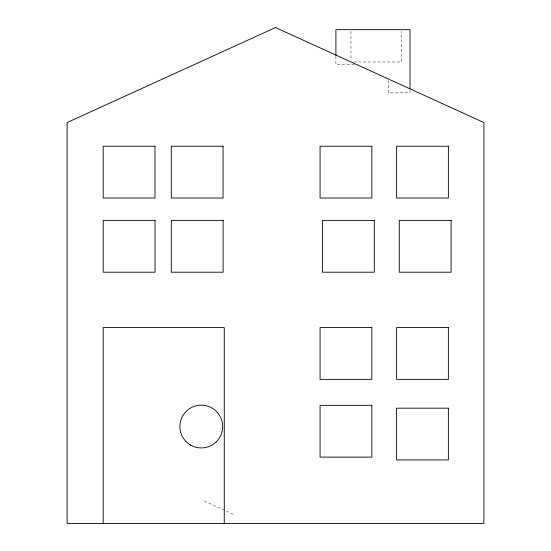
<?xml version="1.0" encoding="UTF-8"?>
<svg xmlns="http://www.w3.org/2000/svg" width="551" height="551" viewBox="0 0 551 551"><rect width="100%" height="100%" fill="white"/><g stroke="black" fill="none" stroke-linecap="round" stroke-linejoin="round"><path stroke-width="0.41" stroke-dasharray="2.75 2.07" d="M353.535 61.974L401.348 61.974L401.348 31.379M354.403 64.667L335.903 64.667L335.903 56.133M204.393 501.107L234.506 514.834M410.02 90.274L410.02 92.837L388.524 92.837L388.524 80.797M350.973 31.379L350.973 60.273"/><path stroke-width="0.83" d="M410.02 88.566L410.02 29.685L335.903 29.685L335.903 55.279M224.264 523.45L224.264 327.583L103.209 327.583L103.209 523.45M275.5 27.55L67.098 122.556L67.098 523.45L483.902 523.45L483.902 122.556L275.5 27.55M154.989 146.249L103.209 146.249L103.209 198.029L154.989 198.029L154.989 146.249M223.079 146.249L171.299 146.249L171.299 198.029L223.079 198.029L223.079 146.249M371.849 146.249L320.069 146.249L320.069 198.029L371.849 198.029L371.849 146.249M448.369 146.249L396.589 146.249L396.589 198.029L448.369 198.029L448.369 146.249M155.031 220.379L103.209 220.379L103.209 272.201L155.031 272.201L155.031 220.379M223.121 220.379L171.299 220.379L171.299 272.201L223.121 272.201L223.121 220.379M374.287 220.379L322.473 220.379L322.473 272.201L374.287 272.201L374.287 220.379M451.097 220.379L399.275 220.379L399.275 272.201L451.097 272.201L451.097 220.379M371.849 327.583L320.069 327.583L320.069 379.363L371.849 379.363L371.849 327.583M448.369 327.583L396.589 327.583L396.589 379.363L448.369 379.363L448.369 327.583M371.849 405.329L320.069 405.329L320.069 457.11L371.849 457.11L371.849 405.329M448.369 408.167L396.589 408.167L396.589 459.947L448.369 459.947L448.369 408.167M190.584 445.07A21.399 21.399 0 0 0 222.68 426.536A21.399 21.399 0 0 0 190.584 408.009A21.399 21.399 0 0 0 190.584 445.07"/></g></svg>
